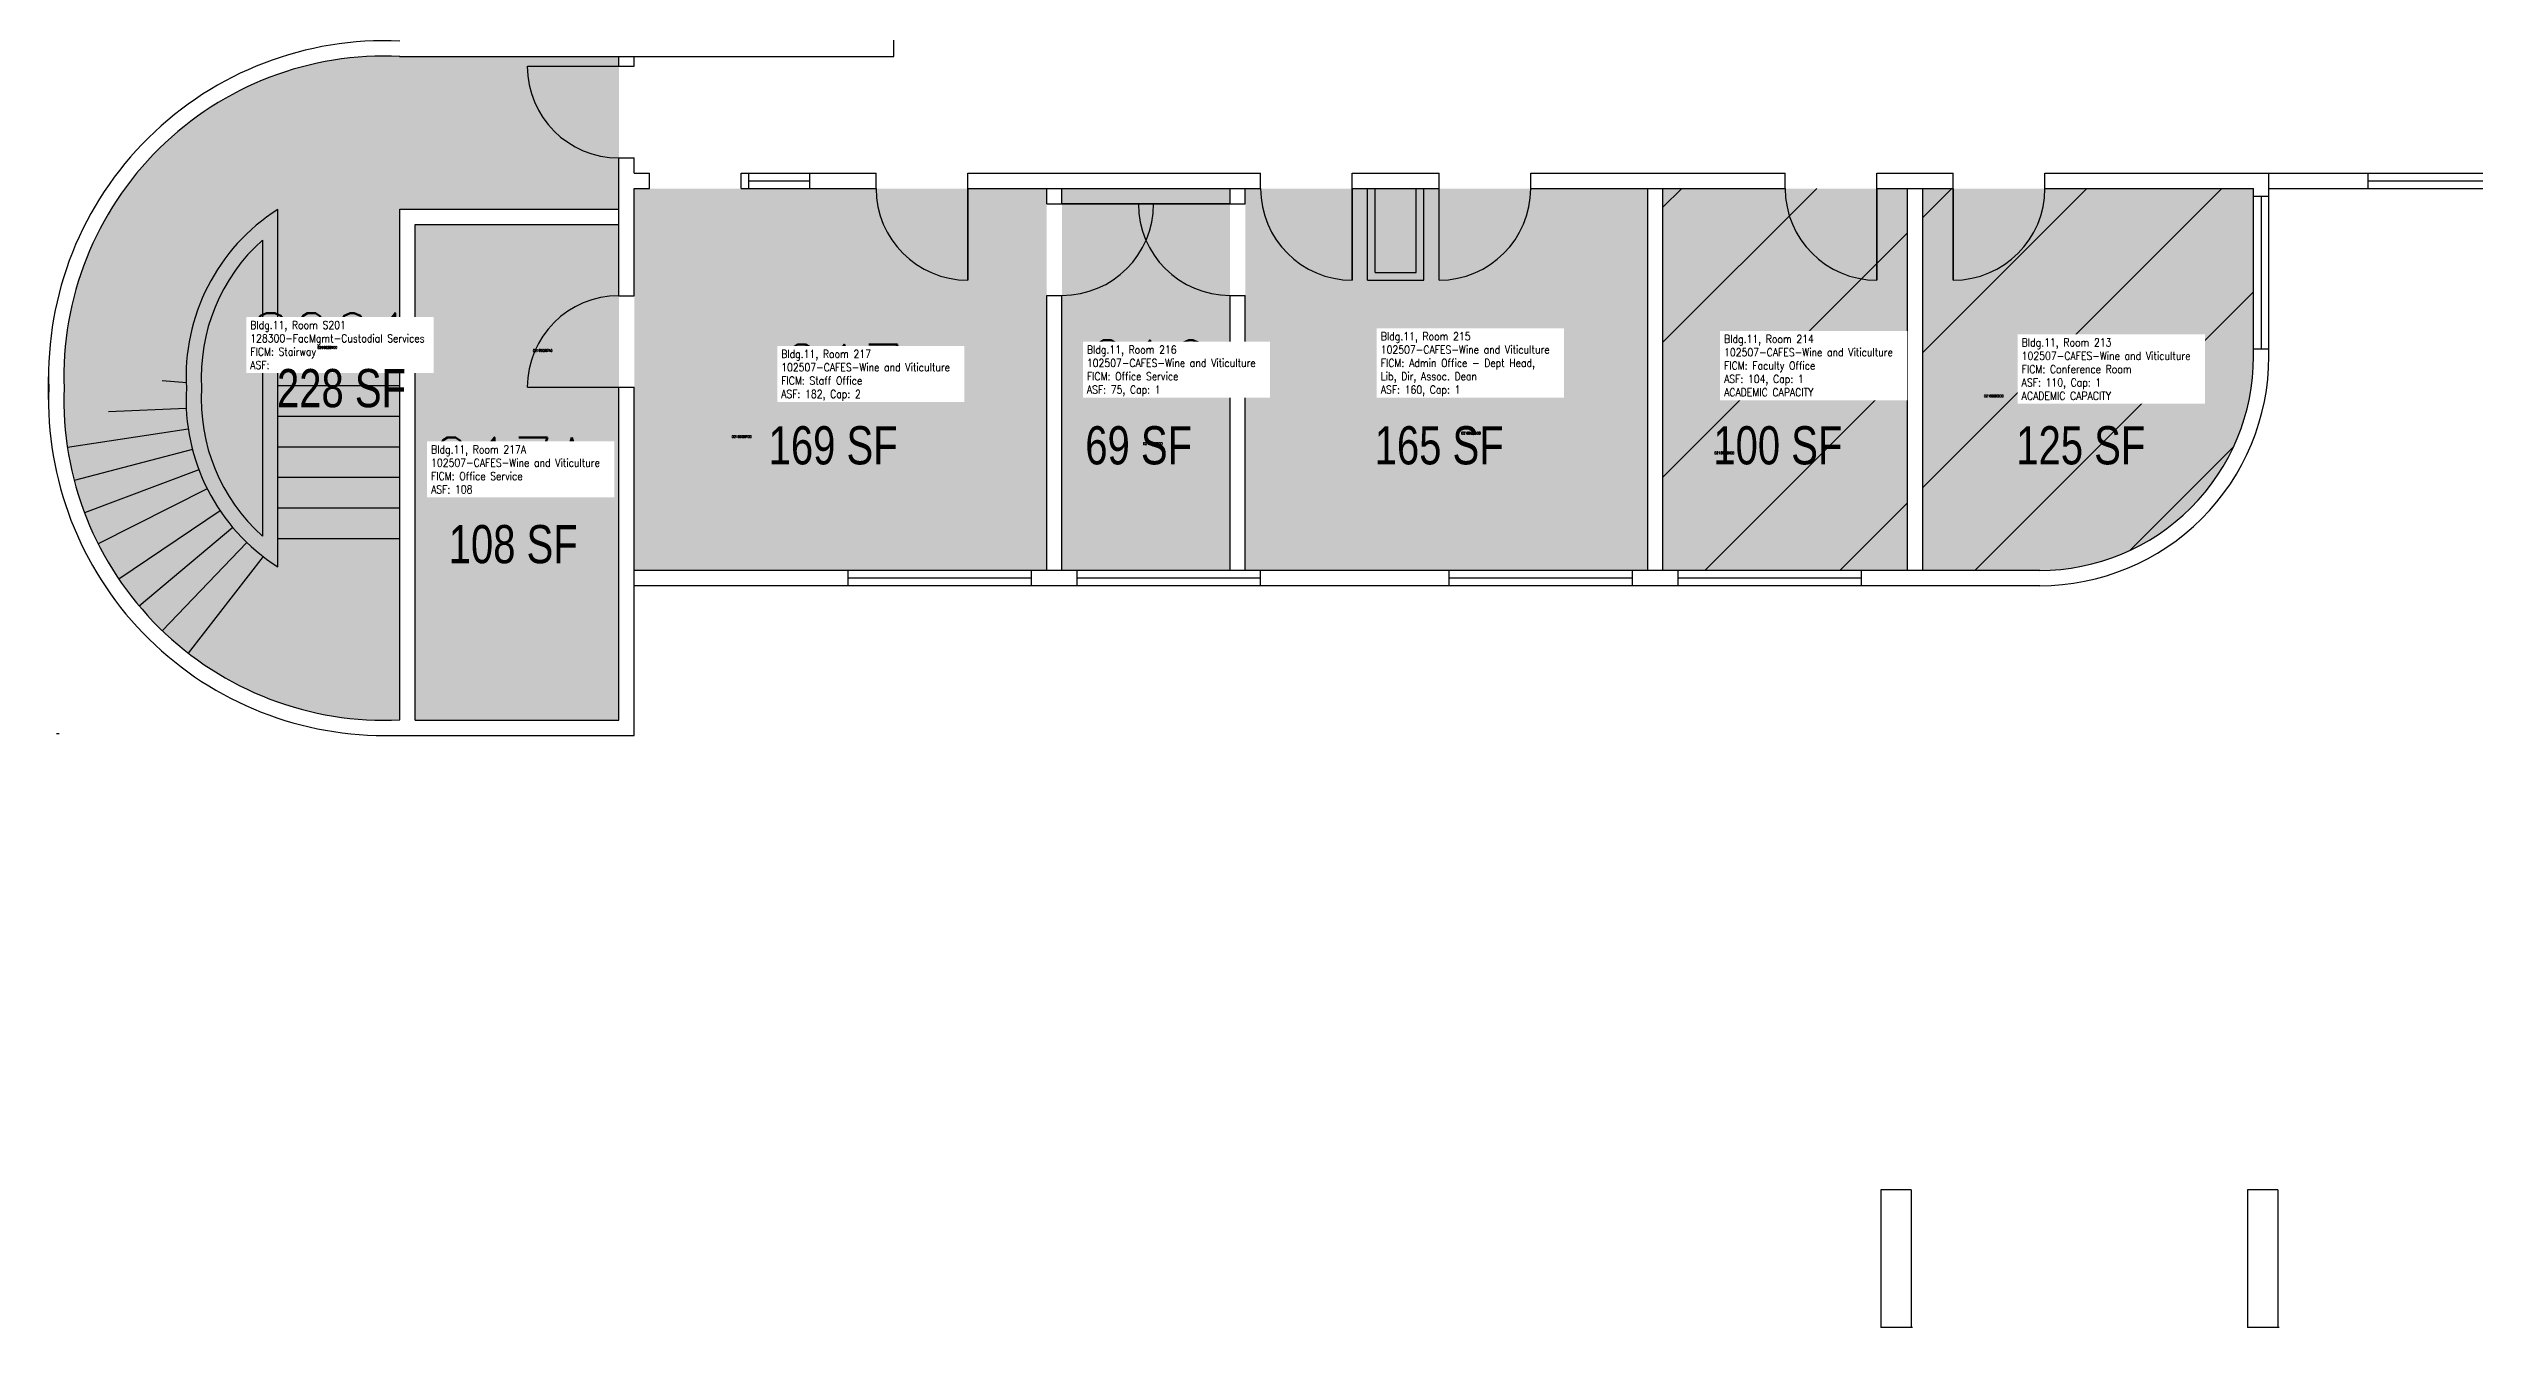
# Model space of a CAD drawing. Header units: inches. Extents: x -5 to 1845, y -233 to 2388.
# Drawn here: x -3 to 950, y -233 to 269 of the extents above; entities that cross this region are included whole.
import ezdxf
from ezdxf.enums import TextEntityAlignment as Align

# ---------------------------------------------------------------- set-up
doc = ezdxf.new("R2010")
doc.units = ezdxf.units.IN
doc.header["$LTSCALE"] = 0.25
doc.header["$MEASUREMENT"] = 0
for name, color, linetype in [('A-DOOR', 2, 'CONTINUOUS'), ('A-FLOR', 3, 'CONTINUOUS'), ('A-GLAZ', 1, 'CONTINUOUS'), ('A-GLAZ-SILL', 2, 'CONTINUOUS'), ('A-IDEN-RNUM', 7, 'CONTINUOUS'), ('A-IDEN-SNUM', 4, 'CONTINUOUS'), ('A-IDEN-VNUM', 4, 'CONTINUOUS'), ('A-WALL', 5, 'CONTINUOUS'), ('AREA-TEXT', 3, 'CONTINUOUS'), ('Rooms-Capacity', 4, 'CONTINUOUS'), ('Rooms-Category-Color', 7, 'CONTINUOUS'), ('Rooms-College-Color', 7, 'CONTINUOUS'), ('Rooms-Department-Color', 7, 'CONTINUOUS'), ('Rooms-Division-Color', 7, 'CONTINUOUS'), ('Rooms-Information', 7, 'CONTINUOUS')]:
    doc.layers.add(name, color=color, linetype=linetype)
doc.styles.add('AREA', font='arial.ttf', dxfattribs={"width": 0.75, "height": 24})
doc.styles.add('ROOMSNUMBER', font='txt.shx', dxfattribs={"height": 0.03})
doc.styles.add('ROOMVNUMBER', font='simplex.shx', dxfattribs={"width": 0.85})

msp = doc.modelspace()

# ---------------------------------------------------------------- hatches: boundary and pattern name
at = {"layer": 'Rooms-Capacity'}
h = msp.add_hatch(dxfattribs=at)
h.set_pattern_fill('ANSI31', color=256, scale=300, style=0)
h.paths.add_polyline_path([(726.95, 214.03), (630.95, 214.03), (630.95, 64.03), (726.95, 64.03)])
h = msp.add_hatch(dxfattribs=at)
h.set_pattern_fill('ANSI31', color=256, scale=300, style=0)
edge = h.paths.add_edge_path()
edge.add_line((778.91, 64.03), (732.95, 64.03))
edge.add_line((732.95, 64.03), (732.95, 214.03))
edge.add_line((732.95, 214.03), (862.91, 214.03))
edge.add_line((862.91, 214.03), (862.91, 148.03))
edge.add_arc((778.91, 148.03), 84, 270, 360, ccw=False)
at = {"layer": 'Rooms-Category-Color', "true_color": 0xadadad}
h = msp.add_hatch(color=253, dxfattribs=at)
edge = h.paths.add_edge_path()
edge.add_line((220.91, 226.03), (220.91, 262.03))
edge.add_line((220.91, 262.03), (220.91, 265.93))
edge.add_line((220.91, 265.93), (134.73, 265.93))
edge.add_arc((128.87, 140.07), 126, 87.33343, 182.02125)
edge.add_arc((128.87, 131.18), 126, 177.97875, 272.7294)
edge.add_line((134.87, 5.33), (134.87, 205.93))
edge.add_line((134.87, 205.93), (220.91, 205.93))
edge.add_line((220.91, 205.93), (220.91, 220.03))
edge.add_line((220.91, 220.03), (220.91, 226.03))
at = {"layer": 'Rooms-Category-Color', "true_color": 0xfa9ba3}
for points in [[(388.91, 214.03), (226.91, 214.03), (226.91, 64.03), (388.91, 64.03)], [(460.91, 214.03), (394.91, 214.03), (394.91, 64.03), (460.91, 64.03)], [(466.91, 64.03), (624.95, 64.03), (624.95, 214.03), (466.91, 214.03)], [(726.95, 214.03), (630.95, 214.03), (630.95, 64.03), (726.95, 64.03)], [(220.91, 199.93), (140.87, 199.93), (140.87, 5.18), (220.91, 5.18)]]:
    msp.add_hatch(color=241, dxfattribs=at).paths.add_polyline_path(points)
h = msp.add_hatch(color=241, dxfattribs=at)
edge = h.paths.add_edge_path()
edge.add_line((778.91, 64.03), (732.95, 64.03))
edge.add_line((732.95, 64.03), (732.95, 214.03))
edge.add_line((732.95, 214.03), (862.91, 214.03))
edge.add_line((862.91, 214.03), (862.91, 148.03))
edge.add_arc((778.91, 148.03), 84, 270, 360, ccw=False)
at = {"layer": 'Rooms-College-Color', "true_color": 0xadadad}
h = msp.add_hatch(color=253, dxfattribs=at)
edge = h.paths.add_edge_path()
edge.add_line((220.91, 226.03), (220.91, 262.03))
edge.add_line((220.91, 262.03), (220.91, 265.93))
edge.add_line((220.91, 265.93), (134.73, 265.93))
edge.add_arc((128.87, 140.07), 126, 87.33343, 182.02125)
edge.add_arc((128.87, 131.18), 126, 177.97875, 272.7294)
edge.add_line((134.87, 5.33), (134.87, 205.93))
edge.add_line((134.87, 205.93), (220.91, 205.93))
edge.add_line((220.91, 205.93), (220.91, 220.03))
edge.add_line((220.91, 220.03), (220.91, 226.03))
at = {"layer": 'Rooms-College-Color', "true_color": 0xe3c5e1}
for points in [[(388.91, 214.03), (226.91, 214.03), (226.91, 64.03), (388.91, 64.03)], [(460.91, 214.03), (394.91, 214.03), (394.91, 64.03), (460.91, 64.03)], [(466.91, 64.03), (624.95, 64.03), (624.95, 214.03), (466.91, 214.03)], [(726.95, 214.03), (630.95, 214.03), (630.95, 64.03), (726.95, 64.03)], [(220.91, 199.93), (140.87, 199.93), (140.87, 5.18), (220.91, 5.18)]]:
    msp.add_hatch(color=254, dxfattribs=at).paths.add_polyline_path(points)
h = msp.add_hatch(color=254, dxfattribs=at)
edge = h.paths.add_edge_path()
edge.add_line((778.91, 64.03), (732.95, 64.03))
edge.add_line((732.95, 64.03), (732.95, 214.03))
edge.add_line((732.95, 214.03), (862.91, 214.03))
edge.add_line((862.91, 214.03), (862.91, 148.03))
edge.add_arc((778.91, 148.03), 84, 270, 360, ccw=False)
at = {"layer": 'Rooms-Department-Color', "true_color": 0xacacac}
h = msp.add_hatch(color=253, dxfattribs=at)
edge = h.paths.add_edge_path()
edge.add_line((220.91, 226.03), (220.91, 262.03))
edge.add_line((220.91, 262.03), (220.91, 265.93))
edge.add_line((220.91, 265.93), (134.73, 265.93))
edge.add_arc((128.87, 140.07), 126, 87.33343, 182.02125)
edge.add_arc((128.87, 131.18), 126, 177.97875, 272.7294)
edge.add_line((134.87, 5.33), (134.87, 205.93))
edge.add_line((134.87, 205.93), (220.91, 205.93))
edge.add_line((220.91, 205.93), (220.91, 220.03))
edge.add_line((220.91, 220.03), (220.91, 226.03))
at = {"layer": 'Rooms-Department-Color', "true_color": 0xe3c5e1}
for points in [[(388.91, 214.03), (226.91, 214.03), (226.91, 64.03), (388.91, 64.03)], [(460.91, 214.03), (394.91, 214.03), (394.91, 64.03), (460.91, 64.03)], [(466.91, 64.03), (624.95, 64.03), (624.95, 214.03), (466.91, 214.03)], [(726.95, 214.03), (630.95, 214.03), (630.95, 64.03), (726.95, 64.03)], [(220.91, 199.93), (140.87, 199.93), (140.87, 5.18), (220.91, 5.18)]]:
    msp.add_hatch(color=254, dxfattribs=at).paths.add_polyline_path(points)
h = msp.add_hatch(color=254, dxfattribs=at)
edge = h.paths.add_edge_path()
edge.add_line((778.91, 64.03), (732.95, 64.03))
edge.add_line((732.95, 64.03), (732.95, 214.03))
edge.add_line((732.95, 214.03), (862.91, 214.03))
edge.add_line((862.91, 214.03), (862.91, 148.03))
edge.add_arc((778.91, 148.03), 84, 270, 360, ccw=False)
at = {"layer": 'Rooms-Division-Color', "true_color": 0xadadad}
h = msp.add_hatch(color=253, dxfattribs=at)
edge = h.paths.add_edge_path()
edge.add_line((220.91, 226.03), (220.91, 262.03))
edge.add_line((220.91, 262.03), (220.91, 265.93))
edge.add_line((220.91, 265.93), (134.73, 265.93))
edge.add_arc((128.87, 140.07), 126, 87.33343, 182.02125)
edge.add_arc((128.87, 131.18), 126, 177.97875, 272.7294)
edge.add_line((134.87, 5.33), (134.87, 205.93))
edge.add_line((134.87, 205.93), (220.91, 205.93))
edge.add_line((220.91, 205.93), (220.91, 220.03))
edge.add_line((220.91, 220.03), (220.91, 226.03))
at = {"layer": 'Rooms-Division-Color', "true_color": 0xe3c5e1}
for points in [[(388.91, 214.03), (226.91, 214.03), (226.91, 64.03), (388.91, 64.03)], [(460.91, 214.03), (394.91, 214.03), (394.91, 64.03), (460.91, 64.03)], [(466.91, 64.03), (624.95, 64.03), (624.95, 214.03), (466.91, 214.03)], [(726.95, 214.03), (630.95, 214.03), (630.95, 64.03), (726.95, 64.03)], [(220.91, 199.93), (140.87, 199.93), (140.87, 5.18), (220.91, 5.18)]]:
    msp.add_hatch(color=254, dxfattribs=at).paths.add_polyline_path(points)
h = msp.add_hatch(color=254, dxfattribs=at)
edge = h.paths.add_edge_path()
edge.add_line((778.91, 64.03), (732.95, 64.03))
edge.add_line((732.95, 64.03), (732.95, 214.03))
edge.add_line((732.95, 214.03), (862.91, 214.03))
edge.add_line((862.91, 214.03), (862.91, 148.03))
edge.add_arc((778.91, 148.03), 84, 270, 360, ccw=False)

# ---------------------------------------------------------------- linework, layer by layer
at = {"layer": 'A-DOOR', "const_width": 0.6}
for points in [[(220.91, 262.03), (184.91, 262.03)], [(357.91, 214.03), (357.91, 178.03)], [(508.91, 214.03), (508.91, 178.03)], [(542.99, 214.03), (542.99, 178.03)], [(714.95, 214.03), (714.95, 178.03)], [(744.95, 214.03), (744.95, 178.03)], [(394.91, 208.03), (430.91, 208.03)], [(460.91, 208.03), (424.91, 208.03)], [(220.91, 135.94), (184.91, 135.94)]]:
    msp.add_lwpolyline(points, dxfattribs=at)
at = {"layer": 'A-DOOR'}
for centre, start, end in [((220.91, 262.03), 180, 270), ((357.91, 214.03), 180, 270), ((508.91, 214.03), 180, 270), ((542.99, 214.03), 270, 0), ((714.95, 214.03), 180, 270), ((744.95, 214.03), 270, 0), ((394.91, 208.03), 270, 0), ((460.91, 208.03), 180, 270), ((220.91, 135.94), 90, 180)]:
    msp.add_arc(centre, 36, start, end, dxfattribs=at)
at = {"layer": 'A-FLOR'}
for p, q in [((51.14, 137.69), (41.45, 138.5)), ((86.87, 136.62), (134.87, 136.62)), ((92.87, 136.62), (134.87, 136.62)), ((50.95, 127.66), (20.48, 126.29)), ((86.87, 124.62), (134.87, 124.62)), ((92.87, 124.62), (134.87, 124.62)), ((51.75, 119.5), (4.29, 112.31)), ((53.39, 111.49), (6.95, 99.37)), ((86.87, 112.62), (134.87, 112.62)), ((92.87, 112.62), (134.87, 112.62)), ((55.92, 103.57), (11.02, 86.58)), ((59.2, 96.1), (16.33, 74.51)), ((86.87, 100.62), (134.87, 100.62)), ((92.87, 100.62), (134.87, 100.62)), ((64.28, 87.46), (24.53, 60.55)), ((86.87, 88.62), (134.87, 88.62)), ((92.87, 88.62), (134.87, 88.62)), ((69.23, 80.91), (32.53, 49.98)), ((86.87, 76.62), (134.87, 76.62)), ((92.87, 76.62), (134.87, 76.62)), ((74.82, 74.95), (41.55, 40.34)), ((81.11, 69.52), (51.71, 31.57))]:
    msp.add_line(p, q, dxfattribs=at)
at = {"layer": 'A-GLAZ'}
for p, q in [((271.91, 217.03), (295.91, 217.03)), ((865.91, 211.03), (865.91, 151.03)), ((907.91, 217.03), (979.91, 217.03)), ((382.91, 61.03), (310.91, 61.03)), ((472.91, 61.03), (400.91, 61.03)), ((618.95, 61.03), (546.95, 61.03)), ((708.95, 61.03), (636.95, 61.03))]:
    msp.add_line(p, q, dxfattribs=at)
at = {"layer": 'A-GLAZ-SILL'}
for p, q in [((271.91, 220.03), (295.91, 220.03)), ((907.91, 220.03), (979.91, 220.03)), ((271.91, 214.03), (295.91, 214.03)), ((862.91, 151.03), (862.91, 211.03)), ((868.91, 151.03), (868.91, 211.03)), ((907.91, 214.03), (979.91, 214.03)), ((382.91, 64.03), (310.91, 64.03)), ((382.91, 58.03), (310.91, 58.03)), ((472.91, 64.03), (400.91, 64.03)), ((472.91, 58.03), (400.91, 58.03)), ((618.95, 64.03), (546.95, 64.03)), ((618.95, 58.03), (546.95, 58.03)), ((708.95, 64.03), (636.95, 64.03)), ((708.95, 58.03), (636.95, 58.03))]:
    msp.add_line(p, q, dxfattribs=at)
at = {"layer": 'A-WALL'}
for p, q in [((328.87, 265.93), (328.87, 343.93)), ((134.73, 265.93), (328.87, 265.93)), ((220.91, 262.03), (220.91, 265.93)), ((220.91, 262.03), (226.91, 262.03)), ((226.91, 262.03), (226.91, 265.93)), ((220.91, 220.03), (220.91, 226.03)), ((220.91, 226.03), (226.91, 226.03)), ((220.91, 171.94), (220.91, 220.03)), ((226.91, 220.03), (226.91, 226.03)), ((226.91, 220.03), (232.91, 220.03)), ((232.91, 214.03), (232.91, 220.03)), ((268.91, 214.03), (268.91, 220.03)), ((268.91, 220.03), (271.91, 220.03)), ((271.91, 214.03), (271.91, 220.03)), ((295.91, 214.03), (295.91, 220.03)), ((295.91, 220.03), (321.91, 220.03)), ((321.91, 214.03), (321.91, 220.03)), ((357.91, 214.03), (357.91, 220.03)), ((357.91, 220.03), (472.91, 220.03)), ((472.91, 214.03), (472.91, 220.03)), ((508.91, 214.03), (508.91, 220.03)), ((508.91, 220.03), (542.99, 220.03)), ((542.99, 214.03), (542.99, 220.03)), ((578.99, 214.03), (578.99, 220.03)), ((578.99, 220.03), (678.95, 220.03)), ((678.95, 214.03), (678.95, 220.03)), ((714.95, 214.03), (714.95, 220.03)), ((714.95, 220.03), (744.95, 220.03)), ((744.95, 214.03), (744.95, 220.03)), ((780.95, 214.03), (780.95, 220.03)), ((780.95, 220.03), (907.91, 220.03)), ((868.91, 211.03), (868.91, 220.03)), ((907.91, 214.03), (907.91, 220.03)), ((226.91, 214.03), (232.91, 214.03)), ((226.91, 171.94), (226.91, 214.03)), ((268.91, 214.03), (271.91, 214.03)), ((295.91, 214.03), (321.91, 214.03)), ((357.91, 214.03), (472.91, 214.03)), ((388.91, 208.03), (388.91, 214.03)), ((394.91, 208.03), (394.91, 214.03)), ((460.91, 208.03), (460.91, 214.03)), ((466.91, 208.03), (466.91, 214.03)), ((508.91, 214.03), (542.99, 214.03)), ((514.91, 178.03), (514.91, 214.03)), ((517.91, 181.03), (517.91, 214.03)), ((533.99, 181.03), (533.99, 214.03)), ((536.99, 178.03), (536.99, 214.03)), ((578.99, 214.03), (678.95, 214.03)), ((624.95, 64.03), (624.95, 214.03)), ((630.95, 64.03), (630.95, 214.03)), ((714.95, 214.03), (744.95, 214.03)), ((726.95, 64.03), (726.95, 214.03)), ((732.95, 64.03), (732.95, 214.03)), ((780.95, 214.03), (862.91, 214.03)), ((862.91, 211.03), (862.91, 214.03)), ((862.91, 211.03), (868.91, 211.03)), ((868.91, 214.03), (907.91, 214.03)), ((86.87, 65.46), (86.87, 205.8)), ((134.87, 5.33), (134.87, 205.93)), ((134.87, 205.93), (220.91, 205.93)), ((388.91, 208.03), (394.91, 208.03)), ((460.91, 208.03), (466.91, 208.03)), ((80.87, 193.74), (80.87, 77.52)), ((140.87, 5.18), (140.87, 199.93)), ((140.87, 199.93), (220.91, 199.93)), ((220.91, 171.94), (226.91, 171.94)), ((388.91, 64.03), (388.91, 172.03)), ((388.91, 172.03), (394.91, 172.03)), ((394.91, 64.03), (394.91, 172.03)), ((460.91, 64.03), (460.91, 172.03)), ((460.91, 172.03), (466.91, 172.03)), ((466.91, 64.03), (466.91, 172.03)), ((514.91, 178.03), (536.99, 178.03)), ((517.91, 181.03), (533.99, 181.03)), ((862.91, 148.03), (862.91, 151.03)), ((862.91, 151.03), (868.91, 151.03)), ((868.91, 148.03), (868.91, 151.03)), ((-3.13, 131.18), (-3.13, 140.07)), ((220.91, 5.18), (220.91, 135.94)), ((220.91, 135.94), (226.91, 135.94)), ((226.91, -0.82), (226.91, 135.94)), ((310.91, 64.03), (226.91, 64.03)), ((310.91, 58.03), (226.91, 58.03)), ((310.91, 58.03), (310.91, 64.03)), ((382.91, 58.03), (382.91, 64.03)), ((400.91, 64.03), (382.91, 64.03)), ((400.91, 58.03), (382.91, 58.03)), ((400.91, 58.03), (400.91, 64.03)), ((472.91, 58.03), (472.91, 64.03)), ((546.95, 64.03), (472.91, 64.03)), ((546.95, 58.03), (472.91, 58.03)), ((546.95, 58.03), (546.95, 64.03)), ((618.95, 58.03), (618.95, 64.03)), ((636.95, 64.03), (618.95, 64.03)), ((636.95, 58.03), (618.95, 58.03)), ((636.95, 58.03), (636.95, 64.03)), ((778.9, 64.03), (708.95, 64.03)), ((708.95, 58.03), (708.95, 64.03)), ((778.9, 58.03), (708.95, 58.03)), ((0, 0), (1, 0)), ((0, 0), (1, 0)), ((140.87, 5.18), (220.91, 5.18)), ((128.87, -0.82), (226.91, -0.82)), ((728.47, -179.34), (716.47, -179.34)), ((716.47, -179.34), (716.47, -233.34)), ((728.47, -179.34), (728.47, -233.34)), ((872.47, -179.34), (860.47, -179.34)), ((860.47, -179.34), (860.47, -233.34)), ((872.47, -179.34), (872.47, -233.34)), ((729, -233.34), (716.47, -233.34)), ((873, -233.34), (860.47, -233.34))]:
    msp.add_line(p, q, dxfattribs=at)
for centre, radius, start, end in [((128.87, 140.07), 132, 87.39475, 181.92934), ((128.87, 140.07), 126, 87.2706, 182.02125), ((128.87, 140.07), 78, 122.57974, 183.26619), ((128.87, 140.07), 72, 131.81031, 183.5387), ((778.91, 148.03), 90, 269.99735, 0.00051), ((778.91, 148.03), 84, 269.99735, 0.001), ((128.87, 131.18), 132, 178.07066, 270.00254), ((128.87, 131.18), 126, 177.97875, 272.7294), ((128.87, 131.18), 78, 176.73381, 237.42026), ((128.87, 131.18), 72, 176.4613, 228.18969)]:
    msp.add_arc(centre, radius, start, end, dxfattribs=at)

# ---------------------------------------------------------------- texts
at = {"layer": 'A-IDEN-RNUM', "style": 'ROOMSNUMBER', "width": 0.85}
for s, p in [('S201-00', (102.54, 151.07)), ('0217-A0', (187.15, 149.89)), ('0213-00', (757.05, 132.05)), ('0217-00', (265.28, 116.07)), ('0215-00', (551.67, 117.44)), ('0216-00', (426.75, 113.33)), ('0214-00', (651.21, 109.67))]:
    msp.add_text(s, height=1, dxfattribs=at).set_placement(p)
at = {"layer": 'A-IDEN-SNUM', "style": 'ROOMSNUMBER', "width": 0.85}
for s, p in [('0110S20100', (102.54, 151.07)), ('01100217A0', (187.15, 149.89)), ('0110021300', (757.05, 132.05)), ('0110021700', (265.28, 116.07)), ('0110021500', (551.67, 117.44)), ('0110021600', (426.75, 113.33)), ('0110021400', (651.21, 109.67))]:
    msp.add_text(s, height=1, dxfattribs=at).set_placement(p)
at = {"layer": 'A-IDEN-VNUM', "style": 'ROOMVNUMBER', "width": 0.85}
for s, p in [('S201', (76.1, 143.13)), ('217', (284.62, 130.7)), ('216', (404.68, 132.41)), ('215', (520.12, 132.41)), ('214', (654.95, 132.41)), ('213', (771.84, 131.03)), ('217A', (147.12, 94.27))]:
    msp.add_text(s, height=22, dxfattribs=at).set_placement(p)
at = {"layer": 'AREA-TEXT', "style": 'AREA', "width": 0.75}
for s, p in [('228 SF', (111.93, 135.63)), ('169 SF', (305.03, 113.17)), ('69 SF', (425.03, 113.17)), ('165 SF', (543.05, 113.17)), ('100 SF', (676.07, 113.17)), ('125 SF', (795.05, 113.17)), ('108 SF', (179.37, 74.35))]:
    msp.add_text(s, height=15, dxfattribs=at).set_placement(p, align=Align.MIDDLE_CENTER)

# ---------------------------------------------------------------- next in the draw order: texts
at = {"layer": 'Rooms-Information', "width": 70.4, "attachment_point": 7, "style": 'ROOMVNUMBER', "bg_fill": 3, "box_fill_scale": 1.5, "bg_fill_color": 256, "bg_fill_true_color": 13158600, "bg_fill_transparency": 0}
for s, insert, char_height in [('Bldg.11, Room S201^M^J128300-FacMgmt-Custodial Services^M^JFICM: Stairway^M^JASF: ', (76.1, 143.13), 3.1429), ('Bldg.11, Room 216^M^J102507-CAFES-Wine and Viticulture^M^JFICM: Office Service^M^JASF: 75, Cap: 1', (404.68, 132.41), 3.1429), ('Bldg.11, Room 215^M^J102507-CAFES-Wine and Viticulture^M^JFICM: Admin Office - Dept Head, Lib, Dir, Assoc. Dean^M^JASF: 160, Cap: 1', (520.12, 132.41), 3.14286), ('Bldg.11, Room 214^M^J102507-CAFES-Wine and Viticulture^M^JFICM: Faculty Office^M^JASF: 104, Cap: 1^M^JACADEMIC CAPACITY', (654.95, 132.41), 3.14286), ('Bldg.11, Room 213^M^J102507-CAFES-Wine and Viticulture^M^JFICM: Conference Room^M^JASF: 110, Cap: 1^M^JACADEMIC CAPACITY', (771.84, 131.03), 3.14286), ('Bldg.11, Room 217^M^J102507-CAFES-Wine and Viticulture^M^JFICM: Staff Office^M^JASF: 182, Cap: 2', (284.62, 130.7), 3.1429), ('Bldg.11, Room 217A^M^J102507-CAFES-Wine and Viticulture^M^JFICM: Office Service^M^JASF: 108', (147.12, 94.27), 3.1429)]:
    msp.add_mtext(s, dxfattribs=dict(at, insert=insert, char_height=char_height))

doc.saveas('drawing.dxf')
